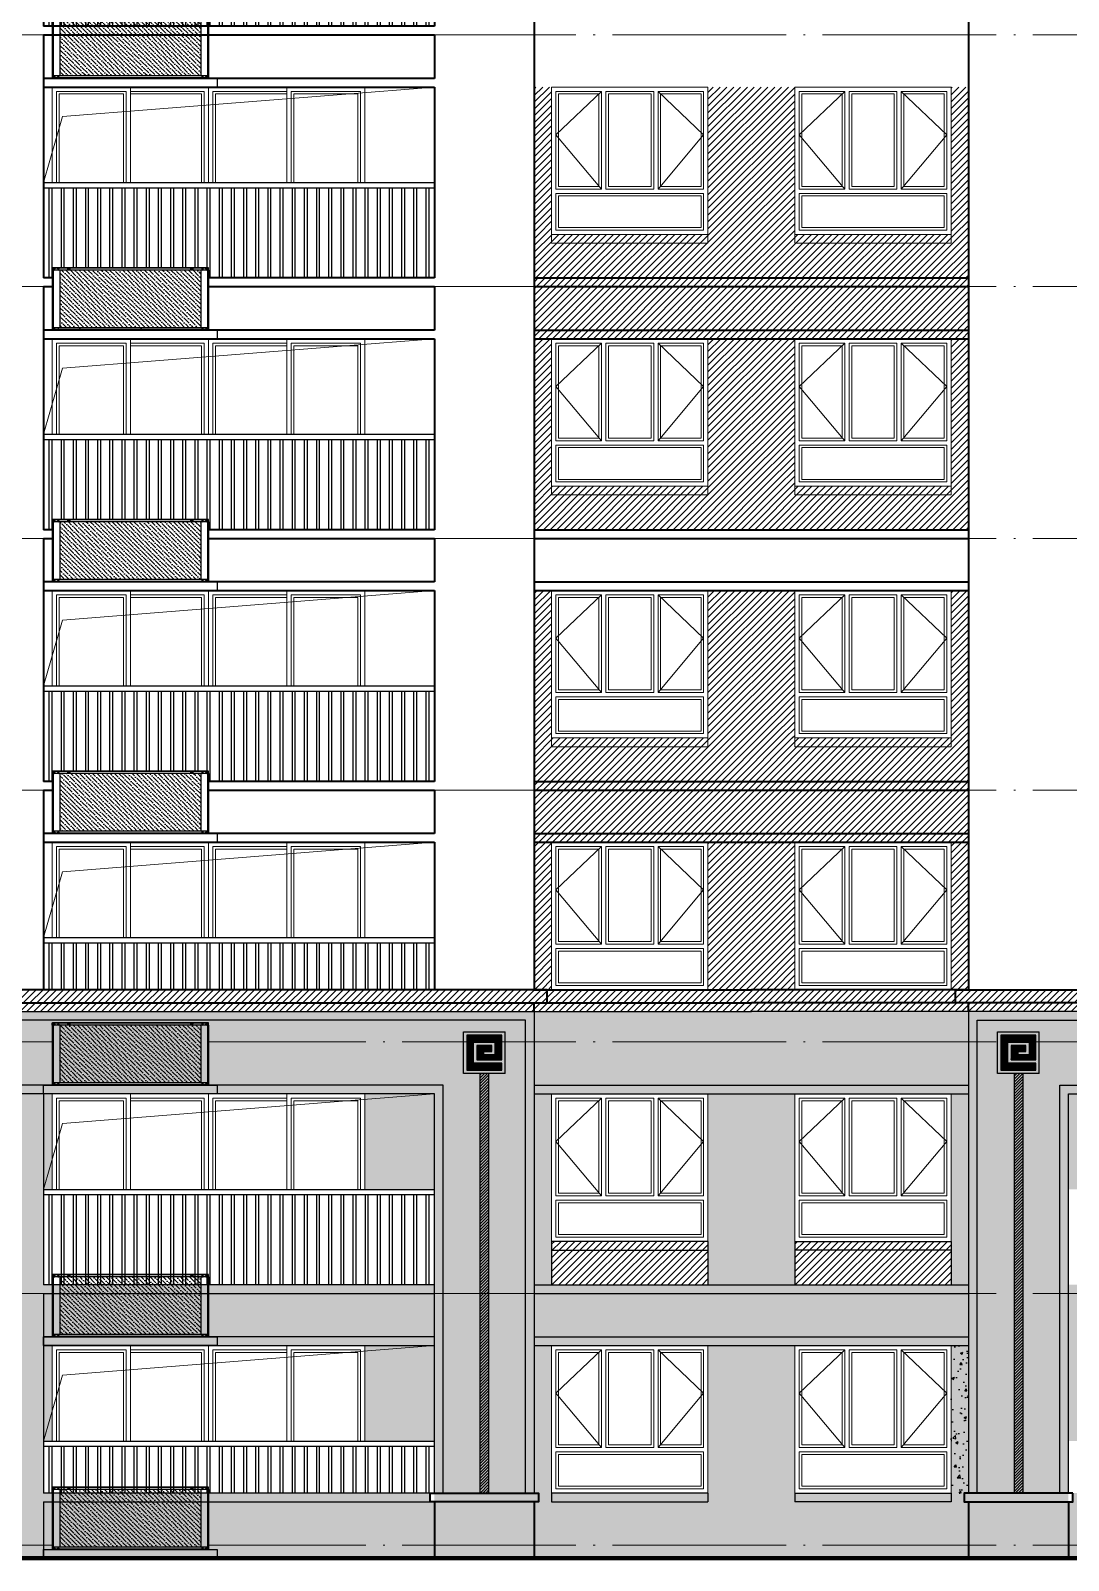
# Model space of a CAD drawing. Extents: x 27938 to 983267, y -209821 to 1628073.
# Drawn here: x 698518 to 710467, y 120374 to 137999 of the extents above; entities that cross this region are included whole.
import ezdxf
from ezdxf.xclip import XClip

# ---------------------------------------------------------------- set-up
doc = ezdxf.new("R2010")
doc.units = 0
doc.header["$LTSCALE"] = 1000
doc.header["$MEASUREMENT"] = 0
doc.header["$XCLIPFRAME"] = 0
doc.linetypes.add('DOTE', pattern=[2.42, 2, -0.2, 0.02, -0.2])
for name, color, linetype in [('3-剖面填充（细）', 250, 'Continuous'), ('5-平立面看线1', 45, 'Continuous'), ('Stair-栏杆', 142, 'Continuous'), ('修改标示', 212, 'Continuous'), ('看线', 251, 'Continuous'), ('立面', 73, 'Continuous')]:
    doc.layers.add(name, color=color, linetype=linetype)
for name, color, linetype, lineweight in [('DOTE', 19, 'DOTE', 9), ('WALL', 9, 'Continuous', 40), ('WINDOW', 144, 'Continuous', 15), ('立面-中轮廓线', 213, 'Continuous', 35), ('立面-普通轮廓', 7, 'Continuous', 18), ('立面-洞口示意', 152, 'Continuous', 13), ('立面-窗开启线', 250, 'Continuous', 13)]:
    doc.layers.add(name, color=color, linetype=linetype, lineweight=lineweight)
pattern_1 = [(45, (252127.5, -4e-12), (-39.2886205, 39.2886205), [])]
pattern_2 = [(45, (254577.51, -26477.5), (-39.2886205, 39.2886205), [])]
pattern_3 = [(45, (254727.51, -26627.5), (-39.2886205, 39.2886205), [])]
pattern_4 = [(45, (526647.813, -110349.409), (-16.8379802, 16.8379802), [])]
pattern_5 = [(45, (261200.007, 82372.64), (-39.2886205, 39.2886205), [])]

# ---------------------------------------------------------------- blocks, each defined once
blk = doc.blocks.new('A$C0FC9229A')
at = {"color": 164}
blk.add_wipeout([(1080, 1056), (1079, 1057), (-923, 1057), (-923, 1056), (-923, 1027), (-922, 1027), (-922, 287), (-923, 287), (-923, 257), (-923, 257), (1079, 257), (1080, 257), (1080, 287), (1078, 287), (1078, 1027), (1080, 1027)], dxfattribs=at).translate(0, 0, 0).dxf.layer = 'WALL'
h = blk.add_hatch()
h.set_pattern_fill('ANSI36', color=164, scale=25, style=0)
h.set_pattern_definition([(45, (0, 0), (21.0475, 77.1741), [99.2188, -19.8438, 0, -19.8438])])
h.paths.add_polyline_path([(983, 287), (983, 1027), (-826, 1027), (-826, 287)])
for p, q in [((-923, 1057), (1079, 1057)), ((-923, 1057), (1079, 1057)), ((-923, 1027), (-923, 1057)), ((-923, 1027), (-923, 1056)), ((-923, 1056), (-923, 1056)), ((-923, 1052), (1080, 1052)), ((-923, 1052), (1079, 1052)), ((-923, 1027), (1080, 1027)), ((-922, 1027), (-922, 287)), ((-922, 287), (-922, 1027)), ((-921, 287), (-921, 1027)), ((-912, 1057), (-912, 1027)), ((-912, 1027), (-912, 287)), ((-912, 1027), (-912, 287)), ((-897, 1040), (-899, 1038)), ((-899, 1038), (-899, 1036)), ((-899, 1036), (-897, 1034)), ((-897, 1030), (-897, 1044)), ((-894, 1038), (-897, 1040)), ((-897, 1034), (-894, 1036)), ((-894, 1036), (-894, 1038)), ((-847, 1040), (-849, 1038)), ((-849, 1038), (-849, 1036)), ((-849, 1036), (-847, 1034)), ((-847, 1030), (-847, 1044)), ((-844, 1038), (-847, 1040)), ((-847, 1034), (-844, 1036)), ((-844, 1036), (-844, 1038)), ((-826, 1027), (-826, 287)), ((-826, 1027), (-826, 287)), ((-720, 1045), (-703, 1045)), ((-720, 1035), (-703, 1035)), ((-711, 1054), (-711, 1025)), ((859, 1045), (876, 1045)), ((859, 1035), (876, 1035)), ((868, 1054), (868, 1025)), ((983, 1027), (983, 287)), ((1003, 1040), (1001, 1038)), ((1001, 1038), (1001, 1036)), ((1001, 1036), (1003, 1034)), ((1003, 1030), (1003, 1044)), ((1006, 1038), (1003, 1040)), ((1003, 1034), (1006, 1036)), ((1006, 1036), (1006, 1038)), ((1053, 1040), (1051, 1038)), ((1051, 1038), (1051, 1036)), ((1051, 1036), (1053, 1034)), ((1053, 1030), (1053, 1044)), ((1056, 1038), (1053, 1040)), ((1053, 1034), (1056, 1036)), ((1056, 1036), (1056, 1038)), ((1068, 1057), (1068, 1027)), ((1068, 1027), (1068, 287)), ((1068, 1027), (1068, 287)), ((1077, 287), (1077, 1027)), ((1078, 287), (1078, 1027)), ((1078, 1027), (1078, 287)), ((1079, 1027), (1079, 1057)), ((1080, 1056), (1079, 1056)), ((1080, 1027), (1080, 1056)), ((-923, 287), (1080, 287)), ((-923, 287), (-923, 257)), ((-923, 287), (-923, 257)), ((-923, 262), (1080, 262)), ((-923, 262), (1079, 262)), ((-923, 257), (-923, 257)), ((-923, 257), (1079, 257)), ((-923, 257), (1079, 257)), ((-922, 287), (-826, 287)), ((-912, 257), (-912, 287)), ((-899, 278), (-897, 280)), ((-899, 276), (-899, 278)), ((-897, 274), (-899, 276)), ((-897, 284), (-897, 270)), ((-897, 280), (-894, 278)), ((-894, 276), (-897, 274)), ((-894, 278), (-894, 276)), ((-849, 278), (-847, 280)), ((-849, 276), (-849, 278)), ((-847, 274), (-849, 276)), ((-847, 284), (-847, 270)), ((-847, 280), (-844, 278)), ((-844, 276), (-847, 274)), ((-844, 278), (-844, 276)), ((1001, 278), (1003, 280)), ((1001, 276), (1001, 278)), ((1003, 274), (1001, 276)), ((1003, 284), (1003, 270)), ((1003, 280), (1006, 278)), ((1006, 276), (1003, 274)), ((1006, 278), (1006, 276)), ((1051, 278), (1053, 280)), ((1051, 276), (1051, 278)), ((1053, 274), (1051, 276)), ((1053, 284), (1053, 270)), ((1053, 280), (1056, 278)), ((1056, 276), (1053, 274)), ((1056, 278), (1056, 276)), ((1068, 257), (1068, 287)), ((1079, 287), (1079, 257)), ((1080, 257), (1079, 257)), ((1080, 287), (1080, 257))]:
    blk.add_line(p, q, dxfattribs=at)
for points in [[(-923, 1052), (-923, 1052), (-923, 1052), (-923, 1052), (-923, 1052)], [(1080, 1052), (1080, 1052), (1079, 1052), (1079, 1052), (1079, 1052)], [(-923, 262), (-923, 262), (-923, 262), (-923, 262), (-923, 262)], [(1080, 262), (1080, 262), (1079, 262), (1079, 262), (1079, 262)]]:
    blk.add_lwpolyline(points, dxfattribs=at)
for centre, radius in [((-897, 1037), 10), ((-897, 1037), 9.5), ((-847, 1037), 10), ((-847, 1037), 9.5), ((1003, 1037), 10), ((1003, 1037), 9.5), ((1053, 1037), 10), ((1053, 1037), 9.5), ((-897, 277), 10), ((-897, 277), 9.5), ((-847, 277), 10), ((-847, 277), 9.5), ((1003, 277), 10), ((1003, 277), 9.5), ((1053, 277), 10), ((1053, 277), 9.5)]:
    blk.add_circle(centre, radius, dxfattribs=at)
for centre, radius, start, end in [((-923, 1056), 0.5, 90, 180), ((-720, 1040), 4.9, 87.1406, 272.8594), ((-703, 1040), 4.9, 267.1406, 92.8594), ((859, 1040), 4.9, 87.1406, 272.8594), ((876, 1040), 4.9, 267.1406, 92.8594), ((1079, 1056), 0.5, 0, 90), ((-923, 257), 0.5, 180, 270), ((1079, 257), 0.5, 270, 0)]:
    blk.add_arc(centre, radius, start, end, dxfattribs=at)
blk = doc.blocks.new('A$C6BC36758')
at = {"layer": 'WINDOW'}
for points in [[(-1750, 1650), (-1225, 1650), (-1225, 525), (-1750, 525)], [(-1175, 1650), (-625, 1650), (-625, 525), (-1175, 525)], [(-50, 1650), (-575, 1650), (-575, 525), (-50, 525)], [(-1750, 475), (-50, 475), (-50, 50), (-1750, 50)]]:
    blk.add_lwpolyline(points, close=True, dxfattribs=at)
at = {"layer": 'WINDOW', "color": 250}
for points in [[(-1720, 1620), (-1255, 1620), (-1255, 555), (-1720, 555)], [(-1145, 1620), (-655, 1620), (-655, 555), (-1145, 555)], [(-80, 1620), (-545, 1620), (-545, 555), (-80, 555)], [(-1720, 445), (-80, 445), (-80, 80), (-1720, 80)]]:
    blk.add_lwpolyline(points, close=True, dxfattribs=at)
at = {"layer": '立面-普通轮廓'}
blk.add_lwpolyline([(-1800, 1700), (0, 1700), (0, 0), (-1800, 0)], close=True, dxfattribs=at)
at = {"layer": '立面-窗开启线', "color": 251, "ltscale": 0.5, "true_color": 0x636466}
for points in [[(-1225, 1650), (-1750, 1150), (-1225, 525)], [(-575, 1650), (-50, 1150), (-575, 525)]]:
    blk.add_lwpolyline(points, dxfattribs=at)
blk = doc.blocks.new('A$C34A0312D')
at = {"layer": 'WINDOW'}
for p, q in [((900, 2300), (900, 0)), ((1800, 2300), (1800, 0)), ((2700, 2300), (2700, 0))]:
    blk.add_line(p, q, dxfattribs=at)
for points in [[(50, 2250), (850, 2250), (850, 50), (50, 50)], [(1750, 2250), (900, 2250), (900, 50), (1750, 50)], [(1850, 2250), (2700, 2250), (2700, 50), (1850, 50)], [(3550, 2250), (2750, 2250), (2750, 50), (3550, 50)]]:
    blk.add_lwpolyline(points, close=True, dxfattribs=at)
at = {"layer": 'WINDOW', "color": 250}
for points in [[(80, 2220), (820, 2220), (820, 80), (80, 80)], [(3520, 2220), (2780, 2220), (2780, 80), (3520, 80)]]:
    blk.add_lwpolyline(points, close=True, dxfattribs=at)
for points in [[(900, 80), (1720, 80), (1720, 2220), (900, 2220)], [(2700, 80), (1880, 80), (1880, 2220), (2700, 2220)]]:
    blk.add_lwpolyline(points, dxfattribs=at)
at = {"layer": '立面-普通轮廓'}
blk.add_lwpolyline([(0, 2300), (3600, 2300), (3600, 0), (0, 0)], close=True, dxfattribs=at)
blk = doc.blocks.new('A$C2FD5371A')
at = {"layer": 'Stair-栏杆'}
for p, q in [((4500, 1100), (0, 1100)), ((4500, 1040), (0, 1040))]:
    blk.add_line(p, q, dxfattribs=at)
for points in [[(65, 1040), (65, 0)], [(95, 0), (95, 1040)], [(205, 1040), (205, 0)], [(235, 0), (235, 1040)], [(345, 1040), (345, 0)], [(375, 0), (375, 1040)], [(485, 1040), (485, 0)], [(515, 0), (515, 1040)], [(625, 1040), (625, 0)], [(655, 0), (655, 1040)], [(765, 1040), (765, 0)], [(795, 0), (795, 1040)], [(905, 1040), (905, 0)], [(935, 0), (935, 1040)], [(1045, 1040), (1045, 0)], [(1075, 0), (1075, 1040)], [(1185, 1040), (1185, 0)], [(1215, 0), (1215, 1040)], [(1325, 1040), (1325, 0)], [(1355, 0), (1355, 1040)], [(1465, 1040), (1465, 0)], [(1495, 0), (1495, 1040)], [(1605, 1040), (1605, 0)], [(1635, 0), (1635, 1040)], [(1745, 1040), (1745, 0)], [(1775, 0), (1775, 1040)], [(1885, 1040), (1885, 0)], [(1915, 0), (1915, 1040)], [(2025, 1040), (2025, 0)], [(2055, 0), (2055, 1040)], [(2165, 1040), (2165, 0)], [(2195, 0), (2195, 1040)], [(2305, 1040), (2305, 0)], [(2335, 0), (2335, 1040)], [(2445, 1040), (2445, 0)], [(2475, 0), (2475, 1040)], [(2585, 1040), (2585, 0)], [(2615, 0), (2615, 1040)], [(2725, 1040), (2725, 0)], [(2755, 0), (2755, 1040)], [(2865, 1040), (2865, 0)], [(2895, 0), (2895, 1040)], [(3005, 1040), (3005, 0)], [(3035, 0), (3035, 1040)], [(3145, 1040), (3145, 0)], [(3175, 0), (3175, 1040)], [(3285, 1040), (3285, 0)], [(3315, 0), (3315, 1040)], [(3425, 1040), (3425, 0)], [(3455, 0), (3455, 1040)], [(3565, 1040), (3565, 0)], [(3595, 0), (3595, 1040)], [(3705, 1040), (3705, 0)], [(3735, 0), (3735, 1040)], [(3845, 1040), (3845, 0)], [(3875, 0), (3875, 1040)], [(3985, 1040), (3985, 0)], [(4015, 0), (4015, 1040)], [(4125, 1040), (4125, 0)], [(4155, 0), (4155, 1040)], [(4265, 1040), (4265, 0)], [(4295, 0), (4295, 1040)], [(4405, 1040), (4405, 0)], [(4435, 0), (4435, 1040)]]:
    blk.add_lwpolyline(points, dxfattribs=at)
blk = doc.blocks.new('GDGDGRGDGDGD')
at = {"layer": '立面-中轮廓线'}
for p, q in [((689594, 68519), (689594, 65719)), ((694094, 68519), (694094, 68019)), ((695244, 68519), (695244, 65619)), ((700244, 68519), (700244, 65619)), ((694094, 67919), (694094, 65719))]:
    blk.add_line(p, q, dxfattribs=at)
for points in [[(694094, 68019), (689594, 68019)], [(689594, 67919), (694094, 67919)], [(694094, 65719), (689594, 65719)], [(689594, 65619), (694094, 65619)]]:
    blk.add_lwpolyline(points, dxfattribs=at)
at = {"layer": '立面-普通轮廓'}
for points in [[(697244, 66219), (695444, 66219), (695444, 66119), (697244, 66119)], [(697244, 66219), (697244, 66119)], [(698244, 66219), (700044, 66219), (700044, 66119), (698244, 66119)], [(698244, 66219), (698244, 66119)]]:
    blk.add_lwpolyline(points, dxfattribs=at)
at = {"layer": '立面-洞口示意'}
blk.add_lwpolyline([(689594, 66819), (689814, 67578), (694094, 67919)], dxfattribs=at)
ref = blk.add_blockref('A$C34A0312D', (689694, 65619))
XClip(ref).set_block_clipping_path([(0, 1199.9999183439), (3600.0002853817, 2300.0000000003)])
for p in [(697244, 66219), (700044, 66219)]:
    blk.add_blockref('A$C6BC36758', p)
at = {"xscale": -1}
blk.add_blockref('A$C2FD5371A', (694094, 65719), dxfattribs=at)
blk = doc.blocks.new('HGFHFGNVBNHVN')
at = {"layer": '3-剖面填充（细）'}
h = blk.add_hatch(dxfattribs=at)
h.set_pattern_fill('ANSI31', color=256, scale=35)
h.set_pattern_definition(pattern_1)
edge = h.paths.add_edge_path()
edge.add_line((695244, 46276), (695244, 44576))
edge.add_line((695244, 44576), (695444, 44576))
edge.add_line((695444, 44576), (695444, 46276))
edge.add_line((695444, 46276), (695194, 46276))
h = blk.add_hatch(dxfattribs=at)
h.set_pattern_fill('ANSI31', color=256, scale=35)
h.set_pattern_definition(pattern_1)
h.paths.add_polyline_path([(697244, 44576), (698244, 44576), (698244, 46276), (697244, 46276)])
h = blk.add_hatch(dxfattribs=at)
h.set_pattern_fill('ANSI31', color=256, scale=35)
h.set_pattern_definition(pattern_1)
edge = h.paths.add_edge_path()
edge.add_line((700044, 44576), (700244, 44576))
edge.add_line((700244, 44576), (700244, 46276))
edge.add_line((700294, 46276), (700044, 46276))
edge.add_line((700044, 46276), (700044, 44576))
h = blk.add_hatch(dxfattribs=at)
h.set_pattern_fill('ANSI31', color=256, scale=35)
h.set_pattern_definition(pattern_1)
edge = h.paths.add_edge_path()
edge.add_line((695244, 44576), (695244, 44076))
edge.add_line((695244, 44076), (700244, 44076))
edge.add_line((700244, 44076), (700244, 44576))
edge.add_line((700244, 44576), (695248, 44576))
blk = doc.blocks.new('A$C6E765447')
at = {"layer": '3-剖面填充（细）'}
h = blk.add_hatch(dxfattribs=at)
h.set_pattern_fill('ANSI31', color=251, scale=5)
h.set_pattern_definition([(45, (0, 0), (-5.61266, 5.61266), [])])
h.paths.add_polyline_path([(752, 98), (752, 502), (348, 502), (348, 217), (635, 217), (635, 384), (465, 384), (465, 315), (555, 315), (555, 276), (427, 276), (427, 422), (673, 422), (673, 178), (348, 178), (348, 98)])
at = {"layer": '立面'}
for p, q in [((790, 540), (310, 540)), ((310, 60), (310, 540)), ((790, 60), (790, 540)), ((348, 217), (348, 502)), ((348, 502), (752, 502)), ((427, 422), (427, 276)), ((673, 422), (427, 422)), ((465, 315), (465, 384)), ((465, 384), (635, 384)), ((635, 384), (635, 217)), ((673, 178), (673, 422)), ((752, 502), (752, 98)), ((635, 217), (348, 217)), ((348, 98), (348, 178)), ((348, 178), (673, 178)), ((427, 276), (555, 276)), ((555, 315), (465, 315)), ((555, 276), (555, 315)), ((310, 60), (790, 60)), ((752, 98), (348, 98))]:
    blk.add_line(p, q, dxfattribs=at)
blk = doc.blocks.new('GGDGRDGDGR')
at = {"layer": '3-剖面填充（细）'}
h = blk.add_hatch(dxfattribs=at)
h.set_pattern_fill('ANSI31', color=256, scale=35)
h.set_pattern_definition(pattern_2)
h.paths.add_polyline_path([(697744, 17948), (697744, 18098), (675694, 18098), (675694, 17948)])
h = blk.add_hatch(dxfattribs=at)
h.set_pattern_fill('ANSI31', color=256, scale=35)
h.set_pattern_definition(pattern_2)
h.paths.add_polyline_path([(697744, 17948), (697744, 18098), (719794, 18098), (719794, 17948)])
h = blk.add_hatch(dxfattribs=at)
h.set_pattern_fill('ANSI31', color=256, scale=35)
h.set_pattern_definition(pattern_3)
h.paths.add_polyline_path([(697744, 17848), (697744, 17948), (675844, 17948), (675844, 17848)])
h = blk.add_hatch(dxfattribs=at)
h.set_pattern_fill('ANSI31', color=256, scale=35)
h.set_pattern_definition(pattern_3)
h.paths.add_polyline_path([(697744, 17848), (697744, 17948), (719644, 17948), (719644, 17848)])
h = blk.add_hatch(dxfattribs=at)
h.set_pattern_fill('ANSI31', color=256, scale=15)
h.set_pattern_definition(pattern_4)
h.paths.add_polyline_path([(694619, 12299), (694719, 12299), (694719, 17133), (694619, 17133)])
h = blk.add_hatch(dxfattribs=at)
h.set_pattern_fill('ANSI31', color=256, scale=15)
h.set_pattern_definition(pattern_4)
h.paths.add_polyline_path([(700869, 12299), (700769, 12299), (700769, 17133), (700869, 17133)])
for p in [(675844, 17848), (719644, 17848)]:
    blk.add_line(p, (697744, 17848), dxfattribs=at)
at = {"layer": '3-剖面填充（细）', "color": 252, "true_color": 0x939598}
for points in [[(694194, 12299), (694194, 16999), (676894, 16999), (676894, 12299)], [(701294, 12299), (701294, 16999), (718594, 16999), (718594, 12299)]]:
    blk.add_lwpolyline(points, dxfattribs=at)
at = {"layer": '看线', "color": 30}
for points in [[(695244, 17848), (695244, 12299)], [(700244, 17848), (700244, 12299)], [(695144, 12299), (695144, 17748), (675944, 17748), (675944, 12299)], [(700344, 12299), (700344, 17748), (719544, 17748), (719544, 12299)], [(694094, 12299), (694094, 16899), (676994, 16899), (676994, 12299)], [(701394, 12299), (701394, 16899), (718494, 16899), (718494, 12299)]]:
    blk.add_lwpolyline(points, dxfattribs=at)
at = {"layer": '立面'}
for p, q in [((694619, 17133), (694619, 12299)), ((694719, 17133), (694719, 12299)), ((700769, 17133), (700769, 12299)), ((700869, 17133), (700869, 12299))]:
    blk.add_line(p, q, dxfattribs=at)
at = {"layer": '立面-中轮廓线', "color": 2}
for p, q in [((695244, 18098), (697744, 18098)), ((700244, 18098), (697744, 18098)), ((675694, 17948), (695394, 17948)), ((695244, 17948), (697744, 17948)), ((700244, 17948), (697744, 17948)), ((719794, 17948), (700094, 17948))]:
    blk.add_line(p, q, dxfattribs=at)
for points in [[(695244, 17848), (695244, 17948), (695394, 17948), (695394, 18098), (675694, 18098), (675694, 17948), (675844, 17948), (675844, 17848)], [(700244, 17848), (700244, 17948), (700094, 17948), (700094, 18098), (719794, 18098), (719794, 17948), (719644, 17948), (719644, 17848)], [(694094, 12199), (694094, 11548)], [(695244, 12199), (695244, 11548)], [(700244, 12199), (700244, 11548)], [(701394, 12199), (701394, 11548)]]:
    blk.add_lwpolyline(points, dxfattribs=at)
for points in [[(694044, 12299), (695294, 12299), (695294, 12199), (694044, 12199)], [(701444, 12299), (700194, 12299), (700194, 12199), (701444, 12199)]]:
    blk.add_lwpolyline(points, close=True, dxfattribs=at)
at = {"xscale": -1}
for p in [(695219, 17073), (701369, 17073)]:
    blk.add_blockref('A$C6E765447', p, dxfattribs=at)

msp = doc.modelspace()

# ---------------------------------------------------------------- hatches: boundary and pattern name
at = {"layer": '3-剖面填充（细）'}
h = msp.add_hatch(dxfattribs=at)
h.set_pattern_fill('ANSI31', color=256, scale=35)
h.set_pattern_definition([(45, (261249.99, 99772.64), (-39.2886205, 39.2886205), [])])
h.paths.add_polyline_path([(704316.6, 134448.6), (709316.6, 134448.6), (709316.6, 135148.6), (704316.6, 135148.6)])
h = msp.add_hatch(dxfattribs=at)
h.set_pattern_fill('ANSI31', color=256, scale=35)
h.set_pattern_definition([(45, (261249.99, 93972.64), (-39.2886205, 39.2886205), [])])
h.paths.add_polyline_path([(704316.6, 128648.6), (709316.6, 128648.6), (709316.6, 129348.6), (704316.6, 129348.6)])
h = msp.add_hatch(dxfattribs=at)
h.set_pattern_fill('ANSI31', color=256, scale=35)
h.set_pattern_definition(pattern_5)
edge = h.paths.add_edge_path()
edge.add_line((704316.6, 128648.6), (704316.6, 126948.6))
edge.add_line((704316.6, 126948.6), (704516.6, 126948.6))
edge.add_line((704516.6, 126948.6), (704516.6, 128648.6))
edge.add_line((704516.6, 128648.6), (704266.6, 128648.6))
h = msp.add_hatch(dxfattribs=at)
h.set_pattern_fill('ANSI31', color=256, scale=35)
h.set_pattern_definition(pattern_5)
h.paths.add_polyline_path([(706316.6, 126948.6), (707316.6, 126948.6), (707316.6, 128648.6), (706316.6, 128648.6)])
h = msp.add_hatch(dxfattribs=at)
h.set_pattern_fill('ANSI31', color=256, scale=35)
h.set_pattern_definition(pattern_5)
edge = h.paths.add_edge_path()
edge.add_line((709116.6, 126948.6), (709316.6, 126948.6))
edge.add_line((709316.6, 126948.6), (709316.6, 128648.6))
edge.add_line((709366.6, 128648.6), (709116.6, 128648.6))
edge.add_line((709116.6, 128648.6), (709116.6, 126948.6))
h = msp.add_hatch(dxfattribs=at)
h.set_pattern_fill('ANSI31', color=256, scale=35)
h.set_pattern_definition([(45, (9072.507, 96872.64), (-39.2886205, 39.2886205), [])])
h.paths.add_polyline_path([(704516.6, 124048.6), (704516.6, 123548.6), (706316.6, 123548.6), (706316.6, 124048.6)])
h = msp.add_hatch(dxfattribs=at)
h.set_pattern_fill('ANSI31', color=256, scale=35)
h.set_pattern_definition([(45, (11872.53, 96872.64), (-39.2886205, 39.2886205), [])])
h.paths.add_polyline_path([(707316.6, 124048.6), (707316.6, 123548.6), (709116.6, 123548.6), (709116.6, 124048.6)])
h = msp.add_hatch(dxfattribs=at)
h.set_pattern_fill('混凝土', color=251, scale=40)
h.set_pattern_definition([(50, (266000, 96872.64), (286.90407, -25.10085), [30, -330]), (355, (266000, 96872.64), (-55.50053, 300.87685), [24, -264]), (100.4514, (266023.9, 96870.55), (231.40375, 275.77582), [25.49608, -280.45684]), (46.1842, (266000, 96952.64), (426.89642, -66.2076), [45, -495]), (96.6356, (266035.57, 96947.12), (373.8651, 389.64715), [38.2441, -420.6852]), (351.1842, (266000, 96952.64), (373.8648, 389.64744), [36, -396]), (21, (266040, 96932.64), (238.76282, -161.04756), [30, -330]), (326, (266040, 96932.64), (97.32613, 290.06002), [24, -264]), (71.4514, (266059.9, 96919.22), (336.08905, 129.0122), [25.49608, -280.45684]), (37.5, (265999.99, 96872.64), (4.863942, 133.157542), [0, -260.8, 0, -268, 0, -265]), (7.5, (265999.99, 96872.64), (105.227815, 157.764685), [0, -152.8, 0, -254.8, 0, -101]), (327.5, (265910.79, 96872.64), (213.528974, -9.021949), [0, -100, 0, -312, 0, -414]), (317.5, (265870.8, 96872.64), (233.27447, 40.04199), [0, -130, 0, -207.2, 0, -294])])
h.paths.add_polyline_path([(709116.6, 121148.6), (709316.6, 121148.6), (709316.6, 122848.6), (709116.6, 122848.6)])

# ---------------------------------------------------------------- linework, layer by layer
at = {"color": 7}
for p, q in [((704316.6, 135148.6), (709316.6, 135148.6)), ((704316.6, 135048.6), (709316.6, 135048.6)), ((704316.6, 134548.6), (709316.6, 134548.6)), ((704316.6, 134448.6), (709316.6, 134448.6)), ((704316.6, 129348.6), (709316.6, 129348.6)), ((704316.6, 129248.6), (709316.6, 129248.6)), ((704316.6, 128748.6), (709316.6, 128748.6)), ((704316.6, 128648.6), (709316.6, 128648.6))]:
    msp.add_line(p, q, dxfattribs=at)
for points in [[(706316.6, 124048.6), (704516.6, 124048.6), (704516.6, 123948.6), (706316.6, 123948.6)], [(706316.6, 124048.6), (706316.6, 123948.6)], [(707316.6, 124048.6), (709116.6, 124048.6), (709116.6, 123948.6), (707316.6, 123948.6)], [(707316.6, 124048.6), (707316.6, 123948.6)]]:
    msp.add_lwpolyline(points, dxfattribs=at)
at = {"layer": '3-剖面填充（细）', "color": 251}
for p, q in [((704516.6, 123948.6), (704516.6, 123548.6)), ((706316.6, 123948.6), (706316.6, 123548.6)), ((707316.6, 123948.6), (707316.6, 123548.6)), ((709116.6, 123948.6), (709116.6, 123548.6))]:
    msp.add_line(p, q, dxfattribs=at)
at = {"layer": '5-平立面看线1', "color": 1, "ltscale": 0.8, "const_width": 50}
msp.add_lwpolyline([(732616.6, 120398.6), (681016.6, 120398.6)], dxfattribs=at)
at = {"layer": 'DOTE', "linetype": 'DOTE'}
for p, q in [((681016.6, 137948.6), (732616.6, 137948.6)), ((681016.6, 135048.6), (732616.6, 135048.6)), ((681016.6, 132148.6), (732616.6, 132148.6)), ((681016.6, 129248.6), (732616.6, 129248.6)), ((681016.6, 126348.6), (732616.6, 126348.6)), ((681016.6, 123448.6), (732616.6, 123448.6)), ((681016.6, 120548.6), (732616.6, 120548.6))]:
    msp.add_line(p, q, dxfattribs=at)
at = {"layer": 'Stair-栏杆'}
for p, q in [((698666.6, 127548.6), (703166.6, 127548.6)), ((698666.6, 127488.6), (703166.6, 127488.6)), ((698666.6, 121748.6), (703166.6, 121748.6)), ((698666.6, 121688.6), (703166.6, 121688.6))]:
    msp.add_line(p, q, dxfattribs=at)
for points in [[(698731.6, 126948.6), (698731.6, 127488.6)], [(698761.6, 127488.6), (698761.6, 126948.6)], [(698871.6, 126948.6), (698871.6, 127488.6)], [(698901.6, 127488.6), (698901.6, 126948.6)], [(699011.6, 126948.6), (699011.6, 127488.6)], [(699041.6, 127488.6), (699041.6, 126948.6)], [(699151.6, 126948.6), (699151.6, 127488.6)], [(699181.6, 127488.6), (699181.6, 126948.6)], [(699291.6, 126948.6), (699291.6, 127488.6)], [(699321.6, 127488.6), (699321.6, 126948.6)], [(699431.6, 126948.6), (699431.6, 127488.6)], [(699461.6, 127488.6), (699461.6, 126948.6)], [(699571.6, 126948.6), (699571.6, 127488.6)], [(699601.6, 127488.6), (699601.6, 126948.6)], [(699711.6, 126948.6), (699711.6, 127488.6)], [(699741.6, 127488.6), (699741.6, 126948.6)], [(699851.6, 126948.6), (699851.6, 127488.6)], [(699881.6, 127488.6), (699881.6, 126948.6)], [(699991.6, 126948.6), (699991.6, 127488.6)], [(700021.6, 127488.6), (700021.6, 126948.6)], [(700131.6, 126948.6), (700131.6, 127488.6)], [(700161.6, 127488.6), (700161.6, 126948.6)], [(700271.6, 126948.6), (700271.6, 127488.6)], [(700301.6, 127488.6), (700301.6, 126948.6)], [(700411.6, 126948.6), (700411.6, 127488.6)], [(700441.6, 127488.6), (700441.6, 126948.6)], [(700551.6, 126948.6), (700551.6, 127488.6)], [(700581.6, 127488.6), (700581.6, 126948.6)], [(700691.6, 126948.6), (700691.6, 127488.6)], [(700721.6, 127488.6), (700721.6, 126948.6)], [(700831.6, 126948.6), (700831.6, 127488.6)], [(700861.6, 127488.6), (700861.6, 126948.6)], [(700971.6, 126948.6), (700971.6, 127488.6)], [(701001.6, 127488.6), (701001.6, 126948.6)], [(701111.6, 126948.6), (701111.6, 127488.6)], [(701141.6, 127488.6), (701141.6, 126948.6)], [(701251.6, 126948.6), (701251.6, 127488.6)], [(701281.6, 127488.6), (701281.6, 126948.6)], [(701391.6, 126948.6), (701391.6, 127488.6)], [(701421.6, 127488.6), (701421.6, 126948.6)], [(701531.6, 126948.6), (701531.6, 127488.6)], [(701561.6, 127488.6), (701561.6, 126948.6)], [(701671.6, 126948.6), (701671.6, 127488.6)], [(701701.6, 127488.6), (701701.6, 126948.6)], [(701811.6, 126948.6), (701811.6, 127488.6)], [(701841.6, 127488.6), (701841.6, 126948.6)], [(701951.6, 126948.6), (701951.6, 127488.6)], [(701981.6, 127488.6), (701981.6, 126948.6)], [(702091.6, 126948.6), (702091.6, 127488.6)], [(702121.6, 127488.6), (702121.6, 126948.6)], [(702231.6, 126948.6), (702231.6, 127488.6)], [(702261.6, 127488.6), (702261.6, 126948.6)], [(702371.6, 126948.6), (702371.6, 127488.6)], [(702401.6, 127488.6), (702401.6, 126948.6)], [(702511.6, 126948.6), (702511.6, 127488.6)], [(702541.6, 127488.6), (702541.6, 126948.6)], [(702651.6, 126948.6), (702651.6, 127488.6)], [(702681.6, 127488.6), (702681.6, 126948.6)], [(702791.6, 126948.6), (702791.6, 127488.6)], [(702821.6, 127488.6), (702821.6, 126948.6)], [(702931.6, 126948.6), (702931.6, 127488.6)], [(702961.6, 127488.6), (702961.6, 126948.6)], [(703071.6, 126948.6), (703071.6, 127488.6)], [(703101.6, 127488.6), (703101.6, 126948.6)], [(700691.6, 121148.6), (700691.6, 121688.6)], [(700721.6, 121688.6), (700721.6, 121148.6)], [(700831.6, 121148.6), (700831.6, 121688.6)], [(700861.6, 121688.6), (700861.6, 121148.6)], [(700971.6, 121148.6), (700971.6, 121688.6)], [(701001.6, 121688.6), (701001.6, 121148.6)], [(701111.6, 121148.6), (701111.6, 121688.6)], [(701141.6, 121688.6), (701141.6, 121148.6)], [(701251.6, 121148.6), (701251.6, 121688.6)], [(701281.6, 121688.6), (701281.6, 121148.6)], [(701391.6, 121148.6), (701391.6, 121688.6)], [(701421.6, 121688.6), (701421.6, 121148.6)], [(701531.6, 121148.6), (701531.6, 121688.6)], [(701561.6, 121688.6), (701561.6, 121148.6)], [(701671.6, 121148.6), (701671.6, 121688.6)], [(701701.6, 121688.6), (701701.6, 121148.6)], [(701811.6, 121148.6), (701811.6, 121688.6)], [(701841.6, 121688.6), (701841.6, 121148.6)], [(701951.6, 121148.6), (701951.6, 121688.6)], [(701981.6, 121688.6), (701981.6, 121148.6)], [(702091.6, 121148.6), (702091.6, 121688.6)], [(702121.6, 121688.6), (702121.6, 121148.6)], [(702231.6, 121148.6), (702231.6, 121688.6)], [(702261.6, 121688.6), (702261.6, 121148.6)], [(702371.6, 121148.6), (702371.6, 121688.6)], [(702401.6, 121688.6), (702401.6, 121148.6)], [(702511.6, 121148.6), (702511.6, 121688.6)], [(702541.6, 121688.6), (702541.6, 121148.6)], [(702651.6, 121148.6), (702651.6, 121688.6)], [(702681.6, 121688.6), (702681.6, 121148.6)], [(702791.6, 121148.6), (702791.6, 121688.6)], [(702821.6, 121688.6), (702821.6, 121148.6)], [(702931.6, 121148.6), (702931.6, 121688.6)], [(702961.6, 121688.6), (702961.6, 121148.6)], [(703071.6, 121148.6), (703071.6, 121688.6)], [(703101.6, 121688.6), (703101.6, 121148.6)]]:
    msp.add_lwpolyline(points, dxfattribs=at)
at = {"layer": '看线', "color": 30}
for p, q in [((704316.6, 125848.6), (709316.6, 125848.6)), ((698666.6, 125748.6), (698666.6, 123548.6)), ((704316.6, 125748.6), (709316.6, 125748.6)), ((698666.6, 123448.6), (698666.6, 121148.6)), ((704316.6, 123548.6), (709316.6, 123548.6)), ((704316.6, 123448.6), (709316.6, 123448.6)), ((704316.6, 122948.6), (709316.6, 122948.6)), ((704316.6, 122848.6), (709316.6, 122848.6)), ((698666.6, 121048.6), (698666.6, 120398.6))]:
    msp.add_line(p, q, dxfattribs=at)
for points in [[(698666.6, 122848.6), (703166.6, 122848.6)], [(706316.6, 121148.6), (704516.6, 121148.6), (704516.6, 121048.6), (706316.6, 121048.6)], [(706316.6, 121148.6), (706316.6, 121048.6)], [(707316.6, 121148.6), (709116.6, 121148.6), (709116.6, 121048.6), (707316.6, 121048.6)], [(707316.6, 121148.6), (707316.6, 121048.6)]]:
    msp.add_lwpolyline(points, dxfattribs=at)
at = {"layer": '立面-中轮廓线'}
for p, q in [((704316.6, 135148.6), (709316.6, 135148.6)), ((704316.6, 135048.6), (709316.6, 135048.6)), ((704316.6, 134548.6), (709316.6, 134548.6)), ((704316.6, 134448.6), (709316.6, 134448.6)), ((704316.6, 132248.6), (709316.6, 132248.6)), ((704316.6, 132148.6), (709316.6, 132148.6)), ((704316.6, 131648.6), (709316.6, 131648.6)), ((704316.6, 131548.6), (709316.6, 131548.6)), ((698666.6, 129248.6), (698666.6, 126948.6)), ((703166.6, 129248.6), (703166.6, 128748.6)), ((704316.6, 129348.6), (709316.6, 129348.6)), ((704316.6, 129248.6), (704316.6, 126948.6)), ((704316.6, 129248.6), (709316.6, 129248.6)), ((709316.6, 129248.6), (709316.6, 126948.6)), ((704316.6, 128748.6), (709316.6, 128748.6)), ((703166.6, 128648.6), (703166.6, 126948.6)), ((704316.6, 128648.6), (709316.6, 128648.6))]:
    msp.add_line(p, q, dxfattribs=at)
msp.add_lwpolyline([(698666.6, 128648.6), (703166.6, 128648.6)], dxfattribs=at)
at = {"layer": '立面-洞口示意'}
for points in [[(698666.6, 127548.6), (698886, 128307.4), (703166.6, 128648.6)], [(698666.6, 124648.6), (698886, 125407.4), (703166.6, 125748.6)], [(698666.6, 121748.6), (698886, 122507.4), (703166.6, 122848.6)]]:
    msp.add_lwpolyline(points, dxfattribs=at)

# ---------------------------------------------------------------- block references
ref = msp.add_blockref('A$C34A0312D', (698766.6, 126348.6))
XClip(ref).set_block_clipping_path([(0, 1199.9999183439), (3600.0002853817, 2300.0000000003)])
for p in [(706316.6, 126948.6), (709116.6, 126948.6), (706316.6, 124048.6), (709116.6, 124048.6), (706316.6, 121148.6), (709116.6, 121148.6)]:
    msp.add_blockref('A$C6BC36758', p)
ref = msp.add_blockref('A$C34A0312D', (698766.6, 123448.6))
XClip(ref).set_block_clipping_path([(0, 1199.9999183439), (3600.0002853817, 2300.0000000003)])
ref = msp.add_blockref('A$C34A0312D', (698766.6, 120548.6))
XClip(ref).set_block_clipping_path([(0, 1199.9999183439), (3600.0002853817, 2300.0000000003)])

# ---------------------------------------------------------------- next in the draw order: block references
at = {"layer": '修改标示', "ltscale": 2, "xscale": -0.8976916526008281, "yscale": 0.8976916526008281, "zscale": 0.8976916526008281}
for p in [(699736.7, 137218), (699736.7, 125618), (699736.7, 122718), (699736.7, 120268)]:
    msp.add_blockref('A$C0FC9229A', p, dxfattribs=at)

# ---------------------------------------------------------------- next in the draw order: hatches: boundary and pattern name
at = {"layer": '3-剖面填充（细）'}
h = msp.add_hatch(dxfattribs=at)
h.set_pattern_fill('混凝土', color=251, scale=40)
h.set_pattern_definition([(50, (52637.5, 113491.26), (286.90407, -25.10085), [30, -330]), (355, (52637.5, 113491.26), (-55.50053, 300.87685), [24, -264]), (100.4514, (52661.42, 113489.17), (231.40375, 275.77582), [25.49608, -280.45684]), (46.1842, (52637.5, 113571.26), (426.89642, -66.2076), [45, -495]), (96.6356, (52673.1, 113565.75), (373.86508, 389.64715), [38.24412, -420.6852]), (351.1842, (52637.5, 113571.26), (373.86478, 389.64744), [36, -396]), (21, (52677.5, 113551.26), (238.76282, -161.04756), [30, -330]), (326, (52677.5, 113551.26), (97.32613, 290.06002), [24, -264]), (71.4514, (52697.4, 113537.84), (336.08905, 129.0122), [25.49608, -280.45684]), (37.5, (52637.51, 113491.26), (4.863942, 133.157542), [0, -260.8, 0, -268, 0, -265]), (7.5, (52637.5, 113491.26), (105.227815, 157.764685), [0, -152.8, 0, -254.8, 0, -101]), (327.5, (52548.31, 113491.26), (213.528974, -9.021949), [0, -100, 0, -312, 0, -414]), (317.5, (52508.3, 113491.26), (233.27447, 40.041993), [0, -130, 0, -207.2, 0, -294])])
h.paths.add_polyline_path([(715266.6, 122848.6), (716566.6, 122848.6), (716566.6, 120848.6), (715266.6, 120848.6)], flags=16)
h.paths.add_polyline_path([(715266.6, 125748.6), (716566.6, 125748.6), (716566.6, 123548.6), (715266.6, 123548.6)], flags=16)
h.paths.add_polyline_path([(722766.6, 122848.6), (721466.6, 122848.6), (721466.6, 120848.6), (722766.6, 120848.6)], flags=16)
h.paths.add_polyline_path([(722766.6, 125748.6), (721466.6, 125748.6), (721466.6, 123548.6), (722766.6, 123548.6)], flags=16)
h.paths.add_polyline_path([(698366.6, 122848.6), (697066.6, 122848.6), (697066.6, 120848.6), (698366.6, 120848.6)], flags=16)
h.paths.add_polyline_path([(698366.6, 125748.6), (697066.6, 125748.6), (697066.6, 123548.6), (698366.6, 123548.6)], flags=16)
h.paths.add_polyline_path([(690866.6, 122848.6), (692166.6, 122848.6), (692166.6, 120848.6), (690866.6, 120848.6)], flags=16)
h.paths.add_polyline_path([(690866.6, 125748.6), (692166.6, 125748.6), (692166.6, 123548.6), (690866.6, 123548.6)], flags=16)
h.paths.add_polyline_path([(707316.6, 125748.6), (709116.6, 125748.6), (709116.6, 123548.6), (707316.6, 123548.6)], flags=16)
h.paths.add_polyline_path([(711266.6, 122848.6), (711266.6, 121748.6), (710466.6, 121748.6), (710466.6, 121148.6), (710516.6, 121148.6), (710516.6, 121048.6), (710466.6, 121048.6), (710466.6, 121148.6), (714966.6, 121148.6), (714966.6, 121748.6), (714866.6, 121748.6), (714866.6, 122848.6)], flags=16)
h.paths.add_polyline_path([(711266.6, 125748.6), (711266.6, 124648.6), (710466.6, 124648.6), (710466.6, 123548.6), (714966.6, 123548.6), (714966.6, 124648.6), (714866.6, 124648.6), (714866.6, 125748.6)], flags=16)
h.paths.add_polyline_path([(716866.6, 122848.6), (718466.6, 122848.6), (718466.6, 121148.6), (716866.6, 121148.6)], flags=16)
h.paths.add_polyline_path([(716866.6, 125748.6), (718466.6, 125748.6), (718466.6, 124048.6), (716866.6, 124048.6)], flags=16)
h.paths.add_polyline_path([(707316.6, 122848.6), (709116.6, 122848.6), (709116.6, 121148.6), (707316.6, 121148.6)], flags=16)
h.paths.add_polyline_path([(726766.6, 122848.6), (726766.6, 121748.6), (727566.6, 121748.6), (727566.6, 121148.6), (727516.6, 121148.6), (727516.6, 121048.6), (727566.6, 121048.6), (727566.6, 121148.6), (723066.6, 121148.6), (723066.6, 121748.6), (723166.6, 121748.6), (723166.6, 122848.6)], flags=16)
h.paths.add_polyline_path([(726766.6, 125748.6), (726766.6, 124648.6), (727566.6, 124648.6), (727566.6, 123548.6), (723066.6, 123548.6), (723066.6, 124648.6), (723166.6, 124648.6), (723166.6, 125748.6)], flags=16)
h.paths.add_polyline_path([(721166.6, 122848.6), (719566.6, 122848.6), (719566.6, 121148.6), (721166.6, 121148.6)], flags=16)
h.paths.add_polyline_path([(721166.6, 125748.6), (719566.6, 125748.6), (719566.6, 124048.6), (721166.6, 124048.6)], flags=16)
h.paths.add_polyline_path([(730716.6, 122848.6), (728916.6, 122848.6), (728916.6, 121148.6), (730716.6, 121148.6)], flags=16)
h.paths.add_polyline_path([(706316.6, 125748.6), (704516.6, 125748.6), (704516.6, 123548.6), (706316.6, 123548.6)], flags=16)
h.paths.add_polyline_path([(702366.6, 122848.6), (702366.6, 121748.6), (703166.6, 121748.6), (703166.6, 121148.6), (703116.6, 121148.6), (703116.6, 121048.6), (703166.6, 121048.6), (703166.6, 121148.6), (698666.6, 121148.6), (698666.6, 121748.6), (698766.6, 121748.6), (698766.6, 122848.6)], flags=16)
h.paths.add_polyline_path([(702366.6, 125748.6), (702366.6, 124648.6), (703166.6, 124648.6), (703166.6, 123548.6), (698666.6, 123548.6), (698666.6, 124648.6), (698766.6, 124648.6), (698766.6, 125748.6)], flags=16)
h.paths.add_polyline_path([(696766.6, 122848.6), (695166.6, 122848.6), (695166.6, 121148.6), (696766.6, 121148.6)], flags=16)
h.paths.add_polyline_path([(696766.6, 125748.6), (695166.6, 125748.6), (695166.6, 124048.6), (696766.6, 124048.6)], flags=16)
h.paths.add_polyline_path([(706316.6, 122848.6), (704516.6, 122848.6), (704516.6, 121148.6), (706316.6, 121148.6)], flags=16)
h.paths.add_polyline_path([(686866.6, 122848.6), (686866.6, 121748.6), (686066.6, 121748.6), (686066.6, 121148.6), (686116.6, 121148.6), (686116.6, 121048.6), (686066.6, 121048.6), (686066.6, 121148.6), (690566.6, 121148.6), (690566.6, 121748.6), (690466.6, 121748.6), (690466.6, 122848.6)], flags=16)
h.paths.add_polyline_path([(686866.6, 125748.6), (686866.6, 124648.6), (686066.6, 124648.6), (686066.6, 123548.6), (690566.6, 123548.6), (690566.6, 124648.6), (690466.6, 124648.6), (690466.6, 125748.6)], flags=16)
h.paths.add_polyline_path([(692466.6, 122848.6), (694066.6, 122848.6), (694066.6, 121148.6), (692466.6, 121148.6)], flags=16)
h.paths.add_polyline_path([(692466.6, 125748.6), (694066.6, 125748.6), (694066.6, 124048.6), (692466.6, 124048.6)], flags=16)
h.paths.add_polyline_path([(682916.6, 122848.6), (684716.6, 122848.6), (684716.6, 121148.6), (682916.6, 121148.6)], flags=16)
h.paths.add_polyline_path([(682316.6, 123498.6), (682316.6, 122948.6), (682166.6, 122948.6), (682166.6, 122848.6), (682316.6, 122848.6), (682316.6, 121148.6), (682166.6, 121148.6), (682166.6, 121048.6), (682316.6, 121048.6), (682316.6, 120398.6), (731316.6, 120398.6), (731316.6, 121048.6), (731466.6, 121048.6), (731466.6, 121148.6), (731316.6, 121148.6), (731316.6, 122848.6), (731466.6, 122848.6), (731466.6, 122948.6), (731316.6, 122948.6), (731316.6, 123498.6), (728716.6, 123498.6), (728716.6, 126698.6), (684916.6, 126698.6), (684916.6, 123498.6)])

# ---------------------------------------------------------------- next in the draw order: linework, layer by layer
at = {"color": 2}
for points in [[(698666.6, 137448.6), (700666.6, 137448.6), (700666.6, 137348.6), (698666.6, 137348.6)], [(698666.6, 125848.6), (700666.6, 125848.6), (700666.6, 125748.6), (698666.6, 125748.6)], [(698666.6, 122948.6), (700666.6, 122948.6), (700666.6, 122848.6), (698666.6, 122848.6)], [(698666.6, 120498.6), (700666.6, 120498.6), (700666.6, 120398.6), (698666.6, 120398.6)]]:
    msp.add_lwpolyline(points, close=True, dxfattribs=at)
at = {"layer": 'Stair-栏杆'}
for points in [[(698731.6, 121148.6), (698731.6, 121688.6)], [(698761.6, 121688.6), (698761.6, 121148.6)], [(698871.6, 121148.6), (698871.6, 121688.6)], [(698901.6, 121688.6), (698901.6, 121148.6)], [(699011.6, 121148.6), (699011.6, 121688.6)], [(699041.6, 121688.6), (699041.6, 121148.6)], [(699151.6, 121148.6), (699151.6, 121688.6)], [(699181.6, 121688.6), (699181.6, 121148.6)], [(699291.6, 121148.6), (699291.6, 121688.6)], [(699321.6, 121688.6), (699321.6, 121148.6)], [(699431.6, 121148.6), (699431.6, 121688.6)], [(699461.6, 121688.6), (699461.6, 121148.6)], [(699571.6, 121148.6), (699571.6, 121688.6)], [(699601.6, 121688.6), (699601.6, 121148.6)], [(699711.6, 121148.6), (699711.6, 121688.6)], [(699741.6, 121688.6), (699741.6, 121148.6)], [(699851.6, 121148.6), (699851.6, 121688.6)], [(699881.6, 121688.6), (699881.6, 121148.6)], [(699991.6, 121148.6), (699991.6, 121688.6)], [(700021.6, 121688.6), (700021.6, 121148.6)], [(700131.6, 121148.6), (700131.6, 121688.6)], [(700161.6, 121688.6), (700161.6, 121148.6)], [(700271.6, 121148.6), (700271.6, 121688.6)], [(700301.6, 121688.6), (700301.6, 121148.6)], [(700411.6, 121148.6), (700411.6, 121688.6)], [(700441.6, 121688.6), (700441.6, 121148.6)], [(700551.6, 121148.6), (700551.6, 121688.6)], [(700581.6, 121688.6), (700581.6, 121148.6)]]:
    msp.add_lwpolyline(points, dxfattribs=at)
at = {"layer": '看线', "color": 30}
for points in [[(703166.6, 123548.6), (698666.6, 123548.6)], [(698666.6, 123448.6), (703166.6, 123448.6)], [(703166.6, 122948.6), (698666.6, 122948.6)], [(703116.6, 121148.6), (698666.6, 121148.6)], [(698666.6, 121048.6), (703116.6, 121048.6)]]:
    msp.add_lwpolyline(points, dxfattribs=at)

# ---------------------------------------------------------------- next in the draw order: block references
for name, p in [('GDGDGRGDGDGD', (9072.5, 72329.6)), ('GDGDGRGDGDGD', (9072.5, 69429.6)), ('GGDGRDGDGR', (9072.5, 108850.1))]:
    msp.add_blockref(name, p)
at = {"xscale": -1}
msp.add_blockref('A$C2FD5371A', (703166.6, 123548.6), dxfattribs=at)

# ---------------------------------------------------------------- next in the draw order: block references
at = {"layer": '修改标示', "ltscale": 2, "xscale": -0.8976916526008281, "yscale": 0.8976916526008281, "zscale": 0.8976916526008281}
msp.add_blockref('A$C0FC9229A', (699736.7, 134318), dxfattribs=at)

# ---------------------------------------------------------------- next in the draw order: linework, layer by layer
at = {"color": 2}
msp.add_lwpolyline([(698666.6, 134548.6), (700666.6, 134548.6), (700666.6, 134448.6), (698666.6, 134448.6)], close=True, dxfattribs=at)

# ---------------------------------------------------------------- next in the draw order: block references
for name, p in [('HGFHFGNVBNHVN', (9072.5, 91072.6)), ('GDGDGRGDGDGD', (9072.5, 66529.6))]:
    msp.add_blockref(name, p)

# ---------------------------------------------------------------- next in the draw order: block references
at = {"layer": '修改标示', "ltscale": 2, "xscale": -0.8976916526008281, "yscale": 0.8976916526008281, "zscale": 0.8976916526008281}
msp.add_blockref('A$C0FC9229A', (699736.7, 131418), dxfattribs=at)

# ---------------------------------------------------------------- next in the draw order: linework, layer by layer
at = {"color": 2}
msp.add_lwpolyline([(698666.6, 131648.6), (700666.6, 131648.6), (700666.6, 131548.6), (698666.6, 131548.6)], close=True, dxfattribs=at)

# ---------------------------------------------------------------- next in the draw order: block references
for name, p in [('HGFHFGNVBNHVN', (9072.5, 88172.6)), ('GDGDGRGDGDGD', (9072.5, 63629.6))]:
    msp.add_blockref(name, p)

# ---------------------------------------------------------------- next in the draw order: block references
at = {"layer": '修改标示', "ltscale": 2, "xscale": -0.8976916526008281, "yscale": 0.8976916526008281, "zscale": 0.8976916526008281}
msp.add_blockref('A$C0FC9229A', (699736.7, 128518), dxfattribs=at)

# ---------------------------------------------------------------- next in the draw order: linework, layer by layer
at = {"color": 2}
msp.add_lwpolyline([(698666.6, 128748.6), (700666.6, 128748.6), (700666.6, 128648.6), (698666.6, 128648.6)], close=True, dxfattribs=at)
at = {"layer": '立面-中轮廓线'}
msp.add_lwpolyline([(703166.6, 128748.6), (698666.6, 128748.6)], dxfattribs=at)

# ---------------------------------------------------------------- next in the draw order: block references
msp.add_blockref('HGFHFGNVBNHVN', (9072.5, 85272.6))

doc.saveas('drawing.dxf')
